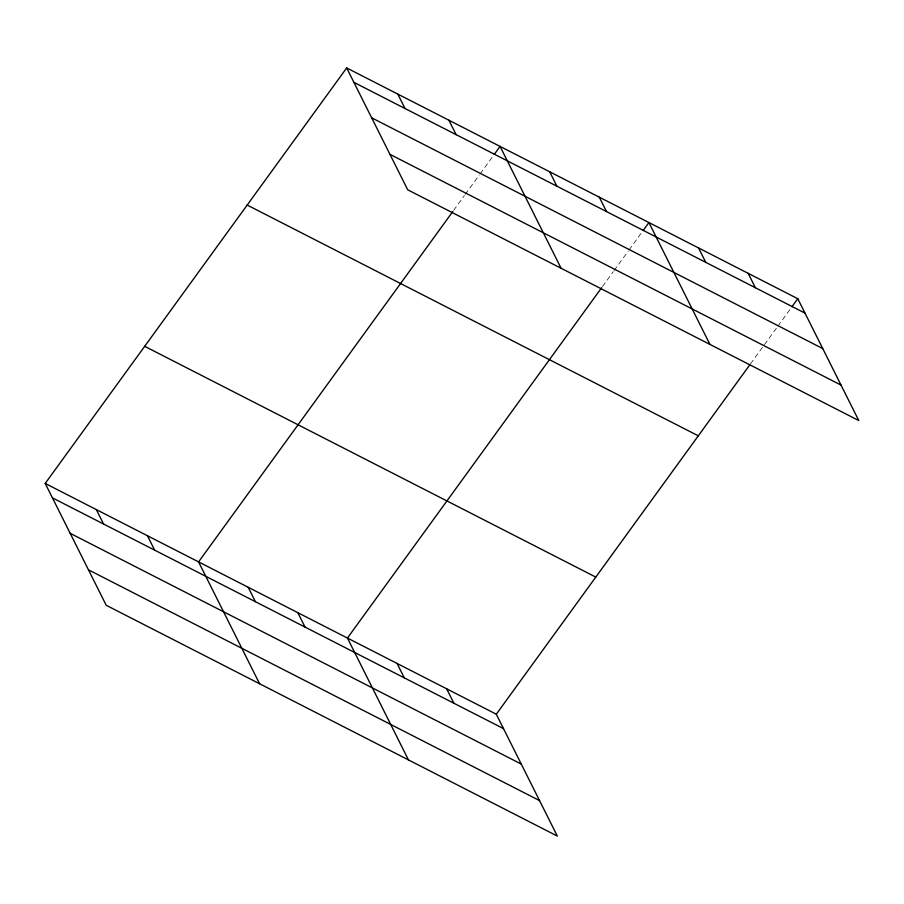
<?xml version="1.0" encoding="UTF-8"?>
<svg xmlns="http://www.w3.org/2000/svg" width="904" height="904" viewBox="0 0 904 904"><rect width="100%" height="100%" fill="white"/><g stroke="black" fill="none" stroke-linecap="round" stroke-linejoin="round"><path stroke-width="0.68" stroke-dasharray="4.52 3.39" d="M453.627 210.383L464.407 195.535M465.232 194.394L479.323 174.969M480.16 173.828L493.426 155.544M602.493 286.545L613.274 271.686M614.098 270.545L628.19 251.12M629.026 249.979L642.281 231.695M750.523 363.837L777.056 327.271M777.881 326.129L790.322 308.998"/><path stroke-width="1.36" d="M45.2 483.437L496.296 714.205L557.316 836.064L106.22 605.284L45.2 483.437L346.684 67.936L797.78 298.716L858.8 420.563L407.704 189.795L346.684 67.936M452.802 211.536L198.575 561.904L259.595 683.752M494.251 154.403L500.059 146.403L561.079 268.251M601.657 287.687L347.441 638.054L408.45 759.902M643.117 230.554L648.914 222.553L709.934 344.401M496.296 714.205L749.698 364.979M791.983 306.705L797.78 298.716M353.905 82.354L805.001 313.123M371.657 117.802L822.753 348.582M389.952 154.335L841.048 385.104M247.187 205.05L698.295 435.83M144.685 346.322L595.792 577.091M52.421 497.855L503.517 728.624M70.173 533.303L521.269 764.083M88.468 569.836L539.564 800.605M748.162 273.324L755.382 287.743M698.543 247.945L705.753 262.352M599.295 197.174L606.516 211.581M549.677 171.783L556.898 186.201M448.926 120.243L456.147 134.662M397.805 94.095L405.026 108.503M446.678 688.825L453.898 703.244M397.059 663.446L404.28 677.853M297.811 612.675L305.032 627.082M248.193 587.284L255.414 601.702M147.454 535.744L154.663 550.163M96.321 509.596L103.542 524.004"/></g></svg>
